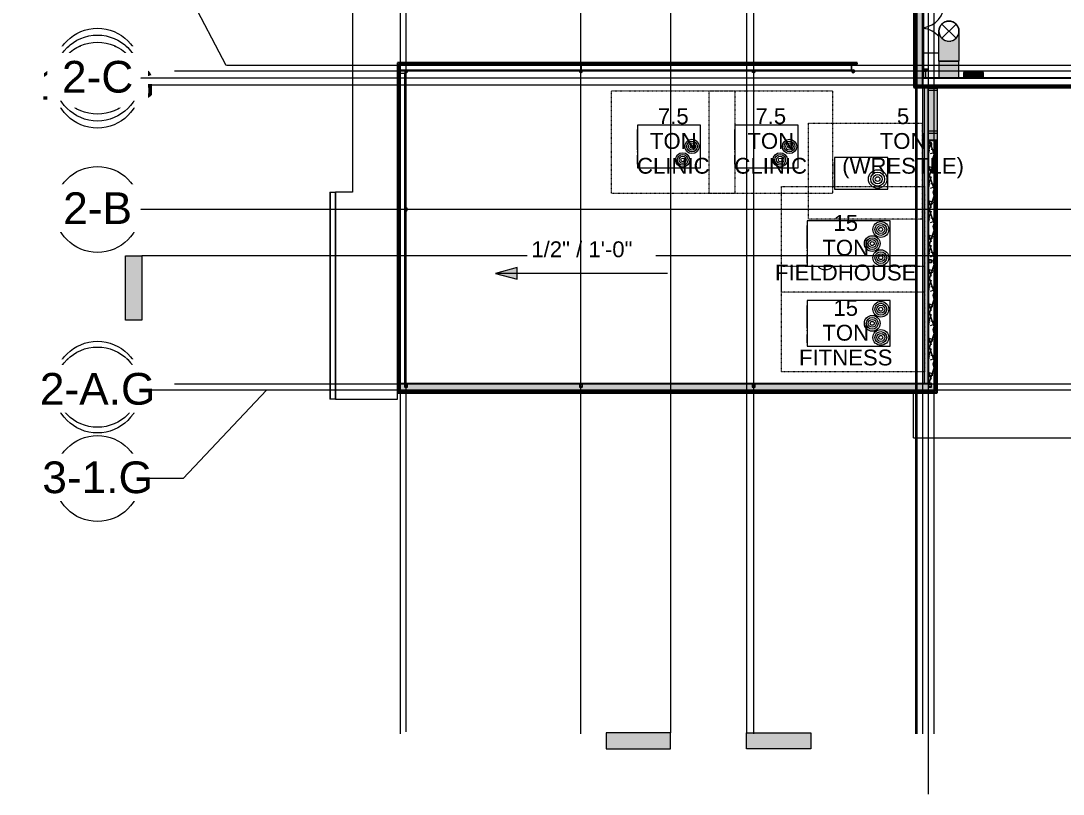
# Model space of a CAD drawing. Header units: inches. Extents: x 21400 to 32582, y -23426 to -19984.
# Drawn here: x 27365 to 28820, y -23360 to -22280 of the extents above; entities that cross this region are included whole.
import ezdxf

# ---------------------------------------------------------------- set-up
doc = ezdxf.new("R2010")
doc.units = ezdxf.units.IN
doc.header["$MEASUREMENT"] = 0
doc.linetypes.add('Dash dot', pattern=[0.625, 0.25, -0.1875, 0, -0.1875])
doc.linetypes.add('Grid Line 1_2_', pattern=[0.875, 0.5, -0.125, 0.125, -0.125])
for name, color, linetype, lineweight in [('A-CLNG', 13, 'Continuous', 9), ('A-CLNG-PATT', 13, 'Continuous', 9), ('A-DOOR', 31, 'Continuous', 9), ('A-ROOF', 132, 'Continuous', 9), ('A-ROOF-OTLN', 132, 'Continuous', 9), ('A-WALL', 113, 'Continuous', 9), ('A-WALL-PATT', 111, 'Continuous', 25), ('G-ANNO-DIMS', 111, 'Continuous', 9), ('G-ANNO-SYMB', 111, 'Continuous', 9), ('L-SITE-WALL', 31, 'Continuous', 9), ('M-EQPM', 50, 'Continuous', 9), ('M-EQPM-IDEN', 50, 'Continuous', 9), ('M-HVAC-DUCT', 70, 'Continuous', 9), ('M-HVAC-DUCT-ANNO', 70, 'Continuous', 9), ('S-BEAM', 12, 'Continuous', 9), ('S-COLS', 52, 'Continuous', 9), ('S-GRID', 1, 'Continuous', 9), ('S-GRID-IDEN', 1, 'Continuous', 9)]:
    doc.layers.add(name, color=color, linetype=linetype, lineweight=lineweight)
doc.styles.add('Arial', font='arial.ttf', dxfattribs={"height": 44.258982})
doc.styles.add('Arial_1', font='arial.ttf', dxfattribs={"height": 22.129491})
pattern_1 = [(161.57, (5834.139, 1.2), (-9.60067494, -0.00082924), [0, -68.304, 7.584, 0]), (18.43, (5831.739, 1.2), (-9.60067494, 0.00082924), [0, -68.304, 7.584, 0]), (108.43, (5834.139, 1.2), (4.79826437, -24.00210197), [22.764, -53.124]), (71.57, (5831.739, 1.2), (4.79826437, 24.00210197), [22.764, -53.124])]
pattern_2 = [(0, (5832.94, 0), (0, 30), []), (90, (5832.94, 0), (-30, 2e-15), [])]
pattern_3 = [(45, (5832.94, 0), (-23.758788, 23.758788), []), (45, (5832.94, 36), (-23.758788, 23.758788), [])]

# ---------------------------------------------------------------- blocks, each defined once
blk = doc.blocks.new('HSS-Round Hollow Structural Section-Column - HSS4X0_220-947151-Roof Low')
at = {"layer": 'S-COLS', "lineweight": 15}
for radius, start, end in [(2, 360, 180), (2, 180, 360), (1.8, 0, 180), (1.8, 180, 0)]:
    blk.add_arc((0, 0), radius, start, end, dxfattribs=at)
blk = doc.blocks.new('Girt_C - 8_D-1179789-Roof Low')
at = {"layer": 'S-BEAM'}
for p, q in [((22061.6, -22348.1), (22061.6, -22340.5)), ((22691.6, -22340.4), (22691.7, -22340.4)), ((22691.6, -22348.1), (22691.6, -22340.5)), ((22691.6, -22340.5), (22691.6, -22348.1)), ((22691.8, -22340.9), (22691.6, -22340.9)), ((22691.8, -22340.9), (22691.7, -22340.3)), ((22691.7, -22340.4), (22691.8, -22340.9)), ((22314.8, -22348.3), (22554.3, -22348.3)), ((22555, -22348.3), (22555.3, -22348.3)), ((22556, -22348.3), (22691.6, -22348.3)), ((22691.8, -22347.7), (22691.6, -22347.7)), ((22691.7, -22348.2), (22691.6, -22348.2)), ((22691.6, -22348.3), (22691.7, -22348.3)), ((22691.7, -22348.3), (22691.8, -22347.7)), ((22691.8, -22347.7), (22691.7, -22348.2))]:
    blk.add_line(p, q, dxfattribs=at)
for centre, major_axis, start_param, end_param in [((22691.6, -22340.5), (0, 0.188), 0, 1.570796), ((22691.6, -22340.5), (0, 0.0782), 0.053099, 1.570796), ((22691.6, -22348.1), (0, 0.0782), 1.570796, 3.104544), ((22691.6, -22348.1), (0, 0.188), 1.570796, 3.141593)]:
    blk.add_ellipse(centre, major_axis=major_axis, ratio=0.041631, start_param=start_param, end_param=end_param, dxfattribs=at)
blk = doc.blocks.new('Carrier_48TC_Standard_Efficiency_Gas_Heat_Electric_Cooling_Packaged_Rooftop_Unit_3_to_15_nominal_tons - 15 ton 48TC__16-873539-Roof Low')
at = {"layer": 'M-EQPM', "linetype": 'Dash dot'}
for p, q in [((-105.9, -79.7), (-105.9, 67.7)), ((-105.9, 67.7), (93.9, 67.7)), ((93.9, 67.7), (93.9, -79.7)), ((93.9, -79.7), (-105.9, -79.7))]:
    blk.add_line(p, q, dxfattribs=at)
at = {"layer": 'M-EQPM'}
for p, q in [((57.9, 31.7), (-57.9, 31.7)), ((-57.9, 31.7), (-57.9, -31.7)), ((57.9, -31.7), (57.9, 31.7)), ((58.1, 27.3), (57.9, 27.3)), ((57.9, 15.4), (58.1, 15.4)), ((58.1, 27.3), (58.1, 15.4)), ((58.1, 10.3), (57.9, 10.3)), ((57.9, 9.3), (58.1, 9.3)), ((58.1, 6.7), (57.9, 6.7)), ((58.1, 9.3), (58.1, 10.3)), ((58.1, 10.3), (58.1, 9.3)), ((58.1, 6.7), (58.1, -25.1)), ((57.9, -25.1), (58.1, -25.1)), ((-57.9, -31.7), (57.9, -31.7))]:
    blk.add_line(p, q, dxfattribs=at)
for centre, radius in [((-44.9, 19.7), 11), ((-44.9, 19.7), 8.25), ((-44.9, 19.7), 5.5), ((-44.9, 19.7), 2.75), ((-32.9, 0), 11), ((-32.9, 0), 8.25), ((-32.9, 0), 5.5), ((-32.9, 0), 2.75), ((-44.9, -19.7), 11), ((-44.9, -19.7), 8.25), ((-44.9, -19.7), 5.5), ((-44.9, -19.7), 2.75)]:
    blk.add_circle(centre, radius, dxfattribs=at)
blk = doc.blocks.new('Carrier_48TC_Standard_Efficiency_Gas_Heat_Electric_Cooling_Packaged_Rooftop_Unit_3_to_15_nominal_tons - 7_5 ton 48TC__08-873531-Roof Low')
at = {"layer": 'M-EQPM', "linetype": 'Dash dot'}
for p, q in [((-92.1, -77.8), (-92.1, 65.7)), ((-92.1, 65.7), (80.1, 65.7)), ((80.1, 65.7), (80.1, -77.8)), ((80.1, -77.8), (-92.1, -77.8))]:
    blk.add_line(p, q, dxfattribs=at)
at = {"layer": 'M-EQPM'}
for p, q in [((44.1, 29.7), (-44.1, 29.7)), ((-44.1, 29.7), (-44.1, -29.8)), ((44.1, -29.8), (44.1, 29.7)), ((44.2, 24.7), (44.1, 24.7)), ((44.2, 24.7), (44.2, 12.1)), ((44.1, 12.1), (44.2, 12.1)), ((44.2, 8.1), (44.1, 8.1)), ((44.1, 7.1), (44.2, 7.1)), ((44.2, 4.9), (44.1, 4.9)), ((44.2, 7.1), (44.2, 8.1)), ((44.2, 8.1), (44.2, 7.1)), ((44.2, 4.9), (44.2, -23.5)), ((44.1, -23.5), (44.2, -23.5)), ((-44.1, -29.8), (44.1, -29.8))]:
    blk.add_line(p, q, dxfattribs=at)
for centre, radius in [((-19.1, 18.7), 10), ((-19.1, 18.7), 7.5), ((-19.1, 18.7), 5), ((-19.1, 18.7), 2.5), ((-32.1, 0), 10), ((-32.1, 0), 7.5), ((-32.1, 0), 5), ((-32.1, 0), 2.5)]:
    blk.add_circle(centre, radius, dxfattribs=at)
blk = doc.blocks.new('Carrier_48TC_Standard_Efficiency_Gas_Heat_Electric_Cooling_Packaged_Rooftop_Unit_3_to_15_nominal_tons - 5 ton 48TC__06-873527-Roof Low')
at = {"layer": 'M-EQPM', "linetype": 'Dash dot'}
for p, q in [((-85.2, -70), (-85.2, 64)), ((-85.2, 64), (73.2, 64)), ((73.2, 64), (73.2, -70)), ((73.2, -70), (-85.2, -70))]:
    blk.add_line(p, q, dxfattribs=at)
at = {"layer": 'M-EQPM'}
for p, q in [((37.2, 22), (-37.2, 22)), ((-37.2, 22), (-37.2, -22)), ((37.2, -22), (37.2, 22)), ((37.3, 19.7), (37.2, 19.7)), ((37.3, 19.7), (37.3, 9.2)), ((37.2, 9.2), (37.3, 9.2)), ((37.3, 5.3), (37.2, 5.3)), ((37.2, 4.2), (37.3, 4.2)), ((37.3, 1.4), (37.2, 1.4)), ((37.3, 4.2), (37.3, 5.3)), ((37.3, 5.3), (37.3, 4.2)), ((37.3, 1.4), (37.3, -15.4)), ((-37.2, -22), (37.2, -22)), ((37.2, -15.4), (37.3, -15.4))]:
    blk.add_line(p, q, dxfattribs=at)
for radius in [13, 9.75, 6.5, 3.25]:
    blk.add_circle((-23.2, 8), radius, dxfattribs=at)
blk = doc.blocks.new('Round Elbow - 1_5 D-V4-Roof Low')
at = {"layer": 'M-HVAC-DUCT'}
for points in [[(22820.9, -22336.1), (22827.9, -22336.1), (22827.9, -22308.1), (22824.9, -22307.7), (22823.1, -22307.2), (22820.9, -22306.2), (22818.9, -22304.8), (22817.2, -22303.1), (22815.6, -22300.6), (22814.7, -22298.8), (22814.1, -22296.5), (22813.9, -22295), (22813.9, -22336.1), (22818.9, -22336.1)], [(22840, -22336.1), (22841.9, -22336.1), (22841.9, -22294.1), (22841.7, -22296.6), (22840.9, -22299.1), (22839.8, -22301.4), (22838.2, -22303.5), (22836.3, -22305.2), (22834.1, -22306.6), (22831.7, -22307.5), (22829.2, -22308), (22827.9, -22308.1), (22827.9, -22336.1), (22839, -22336.1)]]:
    blk.add_hatch(color=256, dxfattribs=at).paths.add_polyline_path(points, flags=0)
h = blk.add_hatch(color=256, dxfattribs=at)
h.paths.add_polyline_path([(22827.9, -22308.1), (22827.6, -22308), (22827.2, -22308)], flags=0)
h.paths.add_polyline_path([(22829.7, -22307.9), (22830.8, -22307.7), (22830.2, -22307.8)], flags=0)
h.paths.add_polyline_path([(22832.2, -22307.3), (22832.7, -22307.2), (22833.5, -22306.8)], flags=0)
h.paths.add_polyline_path([(22834.5, -22306.4), (22834.9, -22306.2), (22834.6, -22306.3)], flags=0)
h.paths.add_polyline_path([(22836.6, -22305), (22836.9, -22304.8), (22836.7, -22304.8)], flags=0)
h.paths.add_polyline_path([(22838.4, -22303.3), (22839, -22302.5), (22838.7, -22302.9)], flags=0)
h.paths.add_polyline_path([(22839.9, -22301.2), (22840, -22301.1), (22840.6, -22299.9)], flags=0)
h.paths.add_polyline_path([(22841, -22299), (22841, -22298.8), (22841, -22298.9)], flags=0)
h.paths.add_polyline_path([(22841.7, -22296.6), (22841.7, -22296.5), (22841.7, -22296.5)], flags=0)
for p, q in [((22827.9, -22336.1), (22813.9, -22336.1)), ((22841.9, -22336.1), (22827.9, -22336.1))]:
    blk.add_line(p, q, dxfattribs=at)
at = {"layer": 'M-HVAC-DUCT', "flags": 128}
for points in [[(22814.8, -22289), (22815, -22288.6), (22815.2, -22288.1), (22815.5, -22287.6), (22815.7, -22287.1), (22816, -22286.6), (22816.3, -22286.1), (22816.7, -22285.7), (22817, -22285.2), (22817.4, -22284.8), (22817.7, -22284.4), (22818.1, -22284), (22818.5, -22283.6), (22819, -22283.3), (22819.4, -22282.9), (22819.9, -22282.6), (22820.3, -22282.3), (22820.8, -22282), (22821.3, -22281.7), (22821.6, -22281.5)], [(22821.7, -22281.5), (22821.8, -22281.5), (22822.3, -22281.2), (22822.8, -22281), (22823.3, -22280.8), (22823.9, -22280.6), (22824.4, -22280.5), (22825, -22280.4), (22825.5, -22280.3), (22826.1, -22280.2), (22826.6, -22280.1), (22827.2, -22280.1), (22827.7, -22280.1), (22827.9, -22280.1)], [(22827.9, -22280.1), (22828.5, -22280.1), (22829, -22280.1), (22829.6, -22280.2), (22830.1, -22280.2), (22830.7, -22280.3), (22831.2, -22280.5), (22831.8, -22280.6), (22832.3, -22280.8), (22832.8, -22281), (22833.3, -22281.2), (22833.9, -22281.4), (22834.4, -22281.6), (22834.8, -22281.9), (22835.3, -22282.2), (22835.8, -22282.5), (22836.3, -22282.8), (22836.7, -22283.2), (22837.1, -22283.5), (22837.5, -22283.9), (22837.9, -22284.3), (22838.3, -22284.7), (22838.7, -22285.1), (22839, -22285.6), (22839.4, -22286), (22839.7, -22286.5), (22840, -22287), (22840.2, -22287.5), (22840.5, -22288), (22840.7, -22288.5), (22840.9, -22289), (22841.1, -22289.5), (22841.3, -22290), (22841.5, -22290.6), (22841.6, -22291.1), (22841.7, -22291.7), (22841.8, -22292.2), (22841.8, -22292.8), (22841.9, -22293.3), (22841.9, -22293.9), (22841.9, -22294.1)], [(22813.9, -22294.1), (22813.9, -22293.5), (22813.9, -22292.9), (22814, -22292.4), (22814.1, -22291.8), (22814.1, -22291.5)], [(22813.9, -22336.1), (22813.9, -22334.4), (22813.9, -22332.7), (22813.9, -22331), (22813.9, -22329.4), (22813.9, -22327.7), (22813.9, -22326.1), (22813.9, -22324.4), (22813.9, -22322.8), (22813.9, -22321.3), (22813.9, -22319.7), (22813.9, -22318.2), (22813.9, -22316.7), (22813.9, -22315.2), (22813.9, -22313.7), (22813.9, -22312.3), (22813.9, -22311), (22813.9, -22309.6), (22813.9, -22308.4), (22813.9, -22307.1), (22813.9, -22305.9), (22813.9, -22304.8), (22813.9, -22303.7), (22813.9, -22302.6), (22813.9, -22301.6), (22813.9, -22300.7), (22813.9, -22299.8), (22813.9, -22299), (22813.9, -22298.2), (22813.9, -22297.5), (22813.9, -22296.9), (22813.9, -22296.3), (22813.9, -22295.8), (22813.9, -22295.4), (22813.9, -22295), (22813.9, -22294.7), (22813.9, -22294.4), (22813.9, -22294.2), (22813.9, -22294.1), (22813.9, -22294.1)], [(22814.1, -22291.5), (22814.2, -22291.3), (22814.3, -22290.7), (22814.4, -22290.2), (22814.6, -22289.6), (22814.8, -22289.1)], [(22841.9, -22294.1), (22841.9, -22294.2), (22841.9, -22294.4), (22841.9, -22294.6), (22841.9, -22294.9), (22841.9, -22295.3), (22841.9, -22295.7), (22841.9, -22296.2), (22841.9, -22296.7), (22841.9, -22297.4), (22841.9, -22298.1), (22841.9, -22298.8), (22841.9, -22299.6), (22841.9, -22300.5), (22841.9, -22301.4), (22841.9, -22302.4), (22841.9, -22303.4), (22841.9, -22304.5), (22841.9, -22305.6), (22841.9, -22306.8), (22841.9, -22308), (22841.9, -22309.3), (22841.9, -22310.6), (22841.9, -22312), (22841.9, -22313.4), (22841.9, -22314.8), (22841.9, -22316.3), (22841.9, -22317.8), (22841.9, -22319.3), (22841.9, -22320.8), (22841.9, -22322.4), (22841.9, -22324), (22841.9, -22325.6), (22841.9, -22327.3), (22841.9, -22328.9), (22841.9, -22330.6), (22841.9, -22332.2), (22841.9, -22333.9), (22841.9, -22335.6), (22841.9, -22336.1)]]:
    blk.add_lwpolyline(points, dxfattribs=at)
at = {"layer": 'M-HVAC-DUCT'}
for start, end in [(138.7756, 144.7085), (128.4657, 134.2517), (118.1534, 123.8542), (107.8378, 113.4886), (97.5179, 103.1421), (90, 92.8079), (87.1921, 90), (76.8579, 82.4821), (66.5114, 72.1622), (56.1458, 61.8466), (45.7483, 51.5343), (35.2915, 41.2244), (170, 180), (180, 190), (159.3901, 166.2756), (193.7244, 200.6099), (149.0836, 155.296), (204.704, 210.9164), (24.704, 30.9164), (329.0836, 335.296), (13.7244, 20.6099), (339.3901, 346.2756), (0, 10), (350, 0), (215.2915, 221.2244), (225.7483, 231.5343), (236.1458, 241.8466), (246.5114, 252.1622), (256.8579, 262.4821), (267.1921, 270), (270, 272.8079), (277.5179, 283.1421), (287.8378, 293.4886), (298.1534, 303.8542), (308.4657, 314.2517), (318.7756, 324.7085)]:
    blk.add_arc((22827.9, -22294.1), 14, start, end, dxfattribs=at)
blk = doc.blocks.new('Girt_Z - 8_D-1038470-Roof Low')
at = {"layer": 'S-BEAM'}
blk.add_line((22798.9, -22436.4), (22811.1, -22436.4), dxfattribs=at)
blk = doc.blocks.new('Girt_C - 8_D-1129333-Roof Low')
at = {"layer": 'S-BEAM'}
for p, q in [((22059.9, -22352.6), (22060.1, -22352.6)), ((22060.1, -22352.6), (22067.7, -22352.6)), ((22067.7, -22352.6), (22067.9, -22352.6)), ((22067.9, -22542.1), (22067.9, -22352.6)), ((22067.9, -22543.2), (22067.9, -22542.9)), ((22067.9, -22786.1), (22067.9, -22544)), ((22060.1, -22786.1), (22059.9, -22786.1)), ((22067.7, -22786.1), (22060.1, -22786.1)), ((22067.9, -22786.1), (22067.7, -22786.1))]:
    blk.add_line(p, q, dxfattribs=at)
blk = doc.blocks.new('Girt_C - 8_D-1179787-Roof Low')
at = {"layer": 'S-BEAM'}
for p, q in [((22061.6, -22340.5), (22061.6, -22340.3)), ((22061.6, -22348.1), (22061.6, -22340.5)), ((22314, -22340.3), (22314, -22340.5)), ((22314, -22340.5), (22314, -22348.1)), ((22061.6, -22348.3), (22061.6, -22348.1)), ((22061.6, -22348.3), (22068.8, -22348.3)), ((22069.5, -22348.3), (22069.9, -22348.3)), ((22070.5, -22348.3), (22313, -22348.3)), ((22313.7, -22348.3), (22314, -22348.3))]:
    blk.add_line(p, q, dxfattribs=at)
blk = doc.blocks.new('Girt_Z - 10_D-1179800-Roof Low')
at = {"layer": 'S-BEAM'}
for p, q in [((26272.9, -22360.1), (22791.4, -22360.1)), ((26271.9, -22360.2), (22791.4, -22360.2)), ((26271.4, -22359.6), (22799.4, -22359.6))]:
    blk.add_line(p, q, dxfattribs=at)
blk = doc.blocks.new('Door_Single_Storefront - one-1179500-Roof Low')
at = {"layer": 'A-DOOR'}
blk.add_line((-17.21875, 34.4375), (-17.21875, 5), dxfattribs=at)
blk.add_arc((-17.21875, 0), 34.4375, 8.38903456, 90, dxfattribs=at)
blk = doc.blocks.new('Door_Single_Storefront - one-1179728-Roof Low')
at = {"layer": 'A-DOOR'}
blk.add_line((-17.7, -26.8), (-17.7, -5), dxfattribs=at)
blk.add_arc((-17.7, 0), 35.3, 310.3834, 351.835, dxfattribs=at)
blk = doc.blocks.new('Grid - Grid Head - Circle-14747-Roof Low')
at = {"layer": 'S-GRID-IDEN'}
blk.add_circle((0, 0), 0.25, dxfattribs=at)
blk = doc.blocks.new('Section - 3_32_ x 3_8_-18514-Roof Low')
at = {"layer": 'G-ANNO-SYMB'}
blk.add_hatch(color=256, dxfattribs=at).paths.add_polyline_path([(0, 0.375), (0, 0), (-0.09375, 0), (-0.09375, 0.375)], flags=0)
for p, q in [((0, 0.375), (-0.09375, 0.375)), ((-0.09375, 0.375), (-0.09375, 0)), ((0, 0), (0, 0.375)), ((-0.09375, 0), (0, 0))]:
    blk.add_line(p, q, dxfattribs=at)

msp = doc.modelspace()

# ---------------------------------------------------------------- hatches: boundary and pattern name
at = {"layer": 'A-CLNG-PATT'}
h = msp.add_hatch(color=256, dxfattribs=at)
h.paths.add_polyline_path([(28631.6, -22786.6), (28631.6, -22446.7), (28631.8, -22446.7), (28631.8, -22372.8), (28626.8, -22372.8), (28626.8, -22786.6)], flags=0)
h.paths.add_polyline_path([(28614.3, -22370.6), (28619.3, -22370.6), (28619.3, -22370.3), (28613.3, -22370.3), (28613.3, -22370.6), (28613.6, -22370.6)], flags=0)
msp.add_hatch(color=256, dxfattribs=at).paths.add_polyline_path([(28643.7, -22446.7), (28644.1, -22446.7), (28644.1, -22372.8), (28631.8, -22372.8), (28631.8, -22446.7), (28642.1, -22446.7)], flags=0)
at = {"layer": 'A-WALL-PATT', "lineweight": 9}
h = msp.add_hatch(dxfattribs=at)
h.set_pattern_fill('FP_3', color=256, style=0, pattern_type=2)
h.set_pattern_definition(pattern_2)
h.paths.add_polyline_path([(28613.3, -22370.3), (28614.3, -22370.3), (28614.3, -21121.8), (28613.3, -21121.8), (28613.3, -22356.1)], flags=0)
h = msp.add_hatch(dxfattribs=at)
h.set_pattern_fill('FP_2', color=256, style=0, pattern_type=2)
h.set_pattern_definition(pattern_1)
h.paths.add_polyline_path([(28614.3, -22370.3), (28624.3, -22370.3), (28624.3, -21121.8), (28614.3, -21121.8), (28614.3, -22356.1)], flags=0)
at = {"layer": 'A-WALL-PATT', "lineweight": 9, "transparency": 33554649}
msp.add_hatch(color=256, dxfattribs=at).paths.add_polyline_path([(30538.1, -22372.6), (32105.5, -22372.6), (32105.5, -22371), (28611.9, -22371), (28611.9, -22372.6), (30399.9, -22372.6)], flags=0)
at = {"layer": 'A-WALL-PATT', "lineweight": 9}
h = msp.add_hatch(dxfattribs=at)
h.set_pattern_fill('FP_2', color=256, style=0, pattern_type=2)
h.set_pattern_definition(pattern_1)
h.paths.add_polyline_path([(28632.3, -22787.3), (28640.3, -22787.3), (28640.3, -22447.4), (28632.3, -22447.4), (28632.3, -22786.6)], flags=0)
h = msp.add_hatch(dxfattribs=at)
h.set_pattern_fill('FP_3', color=256, style=0, pattern_type=2)
h.set_pattern_definition(pattern_2)
h.paths.add_polyline_path([(28642.1, -22796.1), (28642.1, -22447.4), (28641.1, -22447.4), (28641.1, -22796.1)], flags=0)
h = msp.add_hatch(dxfattribs=at)
h.set_pattern_fill('FP_2', color=256, style=0, pattern_type=2)
h.set_pattern_definition(pattern_1)
h.paths.add_polyline_path([(27911.6, -22795.3), (28640.3, -22795.3), (28640.3, -22787.3), (27892.2, -22787.3), (27892.2, -22795.3), (27894.3, -22795.3)], flags=0)
h = msp.add_hatch(dxfattribs=at)
h.set_pattern_fill('FP_3', color=256, style=0, pattern_type=2)
h.set_pattern_definition(pattern_2)
h.paths.add_polyline_path([(27892.2, -22797.1), (28642.1, -22797.1), (28642.1, -22796.1), (27892.2, -22796.1)], flags=0)
at = {"layer": 'G-ANNO-DIMS'}
msp.add_hatch(color=256, dxfattribs=at).paths.add_polyline_path([(28027.6, -22632.5), (28057.6, -22640.5), (28057.6, -22624.4)], flags=0)
at = {"layer": 'M-HVAC-DUCT', "lineweight": 5}
for points in [[(28654.1, -22358.8), (28660.8, -22358.8), (28660.8, -22336.1), (28646.8, -22336.1), (28646.8, -22358.8), (28653.8, -22358.8)], [(28674.6, -22358.8), (28674.8, -22358.8), (28674.8, -22336.1), (28660.8, -22336.1), (28660.8, -22358.8), (28674.6, -22358.8)], [(28692.8, -22358.8), (28695.2, -22358.8), (28695.2, -22352.5), (28686.3, -22352.3), (28682.1, -22352.1), (28681.2, -22351.9), (28681.3, -22358.8), (28691, -22358.8)], [(28709.1, -22358.8), (28709.2, -22358.8), (28709.2, -22351.9), (28709, -22352), (28707.4, -22352.2), (28702.2, -22352.4), (28695.2, -22352.5), (28695.2, -22358.8), (28709, -22358.8)]]:
    msp.add_hatch(color=256, dxfattribs=at).paths.add_polyline_path(points, flags=0)
at = {"layer": 'M-HVAC-DUCT'}
msp.add_hatch(color=256, dxfattribs=at).paths.add_polyline_path([(28692.8, -22352.5), (28702.2, -22352.4), (28707.4, -22352.2), (28709, -22352), (28709, -22351.8), (28706, -22351.5), (28697.7, -22351.3), (28688.2, -22351.4), (28683.1, -22351.6), (28681.5, -22351.8), (28681.5, -22352), (28684.5, -22352.3), (28689.2, -22352.4)], flags=0)
at = {"layer": 'S-COLS'}
h = msp.add_hatch(dxfattribs=at)
h.set_pattern_fill('FP_1', color=256, style=0, pattern_type=2)
h.set_pattern_definition(pattern_3)
h.paths.add_polyline_path([(28146.4, -22352), (28147.3, -22352), (28148.1, -22351.6), (28148.6, -22350.9), (28148.8, -22350.1), (28148.6, -22349.2), (28148.1, -22348.5), (28147.3, -22348.1), (28146.4, -22348.1), (28145.6, -22348.5), (28145, -22349.2), (28144.8, -22350.1), (28145, -22350.9), (28145.6, -22351.6)], flags=0)
h.paths.add_polyline_path([(28146.8, -22351.8), (28145.9, -22351.6), (28145.3, -22351), (28145, -22350.1), (28145.3, -22349.2), (28145.9, -22348.5), (28146.8, -22348.3), (28147.7, -22348.5), (28148.4, -22349.2), (28148.6, -22350.1), (28148.4, -22351), (28147.7, -22351.6)], flags=0)
h = msp.add_hatch(dxfattribs=at)
h.set_pattern_fill('FP_1', color=256, style=0, pattern_type=2)
h.set_pattern_definition(pattern_3)
h.paths.add_polyline_path([(28388.5, -22352), (28389.3, -22351.6), (28389.9, -22350.9), (28390.1, -22350.1), (28389.9, -22349.2), (28389.3, -22348.5), (28388.5, -22348.1), (28387.6, -22348.1), (28386.8, -22348.5), (28386.3, -22349.2), (28386.1, -22350.1), (28386.3, -22350.9), (28386.8, -22351.6), (28387.6, -22352)], flags=0)
h.paths.add_polyline_path([(28388.1, -22351.8), (28387.2, -22351.6), (28386.5, -22351), (28386.3, -22350.1), (28386.5, -22349.2), (28387.2, -22348.5), (28388.1, -22348.3), (28389, -22348.5), (28389.6, -22349.2), (28389.9, -22350.1), (28389.6, -22351), (28389, -22351.6)], flags=0)
h = msp.add_hatch(dxfattribs=at)
h.set_pattern_fill('FP_1', color=256, style=0, pattern_type=2)
h.set_pattern_definition(pattern_3)
h.paths.add_polyline_path([(28527.6, -22352), (28528.5, -22351.6), (28529, -22350.9), (28529.2, -22350.1), (28529, -22349.2), (28528.5, -22348.5), (28527.6, -22348.1), (28526.8, -22348.1), (28526, -22348.5), (28525.4, -22349.2), (28525.2, -22350.1), (28525.4, -22350.9), (28526, -22351.6), (28526.8, -22352)], flags=0)
h.paths.add_polyline_path([(28527.2, -22351.8), (28526.3, -22351.6), (28525.6, -22351), (28525.4, -22350.1), (28525.6, -22349.2), (28526.3, -22348.5), (28527.2, -22348.3), (28528.1, -22348.5), (28528.8, -22349.2), (28529, -22350.1), (28528.8, -22351), (28528.1, -22351.6)], flags=0)
h = msp.add_hatch(dxfattribs=at)
h.set_pattern_fill('FP_1', color=256, style=0, pattern_type=2)
h.set_pattern_definition(pattern_3)
h.paths.add_polyline_path([(28624.3, -22359.6), (28632.3, -22359.6), (28632.3, -22359.1), (28629.2, -22359.1), (28628.7, -22358.9), (28628.5, -22358.4), (28628.5, -22348.2), (28628.7, -22347.7), (28629.2, -22347.5), (28632.3, -22347.5), (28632.3, -22347.1), (28624.3, -22347.1), (28624.3, -22347.5), (28627.5, -22347.5), (28628, -22347.7), (28628.2, -22348.2), (28628.2, -22358.4), (28628, -22358.9), (28627.5, -22359.1), (28624.3, -22359.1)], flags=0)
h = msp.add_hatch(dxfattribs=at)
h.set_pattern_fill('FP_1', color=256, style=0, pattern_type=2)
h.set_pattern_definition(pattern_3)
h.paths.add_polyline_path([(27904.1, -22791.3), (27904.4, -22791.2), (27904.6, -22790.8), (27904.3, -22791)], flags=0)
h.paths.add_polyline_path([(27901, -22791.3), (27904.1, -22791.3), (27904.1, -22791.1), (27901, -22791.1)], flags=0)
h.paths.add_polyline_path([(27901, -22791.3), (27900.9, -22791), (27900.6, -22790.8), (27900.7, -22791.2)], flags=0)
h.paths.add_polyline_path([(27900.6, -22787.8), (27900.9, -22787.6), (27901, -22787.3), (27900.7, -22787.4)], flags=0)
h.paths.add_polyline_path([(27900.6, -22790.8), (27900.8, -22790.8), (27900.8, -22787.8), (27900.6, -22787.8)], flags=0)
h.paths.add_polyline_path([(27904.6, -22787.8), (27904.4, -22787.4), (27904.1, -22787.3), (27904.3, -22787.6)], flags=0)
h.paths.add_polyline_path([(27904.3, -22790.8), (27904.6, -22790.8), (27904.6, -22787.8), (27904.3, -22787.8)], flags=0)
h.paths.add_polyline_path([(27901, -22787.5), (27904.1, -22787.5), (27904.1, -22787.3), (27901, -22787.3)], flags=0)
h = msp.add_hatch(dxfattribs=at)
h.set_pattern_fill('FP_1', color=256, style=0, pattern_type=2)
h.set_pattern_definition(pattern_3)
h.paths.add_polyline_path([(28148.4, -22791.3), (28148.7, -22791.2), (28148.8, -22790.8), (28148.5, -22791)], flags=0)
h.paths.add_polyline_path([(28145.3, -22791.3), (28148.4, -22791.3), (28148.4, -22791.1), (28145.3, -22791.1)], flags=0)
h.paths.add_polyline_path([(28145.3, -22791.3), (28145.1, -22791), (28144.8, -22790.8), (28145, -22791.2)], flags=0)
h.paths.add_polyline_path([(28144.8, -22787.8), (28145.1, -22787.6), (28145.3, -22787.3), (28145, -22787.4)], flags=0)
h.paths.add_polyline_path([(28145.1, -22790.8), (28145.1, -22787.8), (28144.8, -22787.8), (28144.8, -22790.8)], flags=0)
h.paths.add_polyline_path([(28148.8, -22787.8), (28148.7, -22787.4), (28148.4, -22787.3), (28148.5, -22787.6)], flags=0)
h.paths.add_polyline_path([(28148.6, -22790.8), (28148.8, -22790.8), (28148.8, -22787.8), (28148.6, -22787.8)], flags=0)
h.paths.add_polyline_path([(28148.4, -22787.5), (28148.4, -22787.3), (28145.3, -22787.3), (28145.3, -22787.5)], flags=0)
h = msp.add_hatch(dxfattribs=at)
h.set_pattern_fill('FP_1', color=256, style=0, pattern_type=2)
h.set_pattern_definition(pattern_3)
h.paths.add_polyline_path([(28389.6, -22791.3), (28389.9, -22791.2), (28390.1, -22790.8), (28389.8, -22791)], flags=0)
h.paths.add_polyline_path([(28386.5, -22791.3), (28389.6, -22791.3), (28389.6, -22791.1), (28386.5, -22791.1)], flags=0)
h.paths.add_polyline_path([(28386.5, -22791.3), (28386.4, -22791), (28386.1, -22790.8), (28386.2, -22791.2)], flags=0)
h.paths.add_polyline_path([(28386.1, -22787.8), (28386.4, -22787.6), (28386.5, -22787.3), (28386.2, -22787.4)], flags=0)
h.paths.add_polyline_path([(28386.3, -22790.8), (28386.3, -22787.8), (28386.1, -22787.8), (28386.1, -22790.8)], flags=0)
h.paths.add_polyline_path([(28390.1, -22787.8), (28389.9, -22787.4), (28389.6, -22787.3), (28389.8, -22787.6)], flags=0)
h.paths.add_polyline_path([(28389.8, -22790.8), (28390.1, -22790.8), (28390.1, -22787.8), (28389.8, -22787.8)], flags=0)
h.paths.add_polyline_path([(28389.6, -22787.5), (28389.6, -22787.3), (28386.5, -22787.3), (28386.5, -22787.5)], flags=0)

# ---------------------------------------------------------------- linework, layer by layer
at = {"layer": 'A-CLNG'}
msp.add_line((28631.8, -22446.7), (28631.8, -22372.8), dxfattribs=at)
at = {"layer": 'A-ROOF'}
for p, q in [((27827.8, -20889.1), (27827.8, -22519.1)), ((28613.3, -22370.3), (28613.3, -22370.6)), ((28619.3, -22370.6), (28613.3, -22370.6)), ((28626.8, -22786.6), (28626.8, -22372.8)), ((28644.1, -22372.8), (28644.1, -22446.7)), ((27827.8, -22519.1), (27803.8, -22519.1)), ((27803.8, -22519.1), (27803.8, -22808.3)), ((27803.8, -22808.3), (27890.8, -22808.3)), ((27890.8, -22808.3), (27890.8, -22799.1)), ((28611.1, -22862.1), (28611.1, -22799.1)), ((28611.1, -22862.1), (29763.3, -22862.1))]:
    msp.add_line(p, q, dxfattribs=at)
at = {"layer": 'A-ROOF-OTLN'}
for p, q in [((27796.3, -22519.1), (27796.3, -22808.3)), ((27796.3, -22519.1), (27803.8, -22519.1)), ((27796.9, -22808.3), (27796.9, -22519.1)), ((27803.8, -22808.3), (27803.8, -22519.1)), ((27803.8, -22808.3), (27796.3, -22808.3))]:
    msp.add_line(p, q, dxfattribs=at)
at = {"layer": 'A-WALL'}
for p, q in [((28613.3, -21121.8), (28613.3, -22370.3)), ((28614.3, -21121.8), (28614.3, -22370.3)), ((27891.2, -22799.1), (27891.2, -22338.7)), ((28532.7, -22338.7), (27891.2, -22338.7)), ((28632.3, -22787.3), (28632.3, -22447.4)), ((28642.1, -22447.4), (28632.3, -22447.4)), ((28640.3, -22795.3), (28640.3, -22447.4)), ((28641.1, -22796.1), (28641.1, -22447.4)), ((28642.1, -22797.1), (28642.1, -22446.7)), ((28643.7, -22798.7), (28643.7, -22446.7)), ((27892.2, -22797.1), (27892.2, -22787.3)), ((28632.3, -22787.3), (27892.2, -22787.3)), ((28640.3, -22795.3), (27892.2, -22795.3)), ((28642.1, -22797.1), (27891.5, -22797.1)), ((28643.7, -22798.7), (27891.5, -22798.7)), ((28641.1, -22796.1), (27892.2, -22796.1))]:
    msp.add_line(p, q, dxfattribs=at)
at = {"layer": 'A-WALL', "lineweight": 25}
for p, q in [((32105.5, -22371), (28611.9, -22371)), ((28611.9, -22371), (28611.9, -22372.6)), ((28611.9, -22372.6), (32105.5, -22372.6))]:
    msp.add_line(p, q, dxfattribs=at)
at = {"layer": 'G-ANNO-DIMS'}
for p, q in [((28057.6, -22624.4), (28027.6, -22632.5)), ((28027.6, -22632.5), (28057.6, -22640.5)), ((28267.6, -22632.5), (28027.6, -22632.5)), ((28057.6, -22640.5), (28057.6, -22624.4))]:
    msp.add_line(p, q, dxfattribs=at)
at = {"layer": 'G-ANNO-SYMB'}
for p, q in [((28272.1, -20315.1), (28272.1, -23273.9)), ((28377.9, -20315.1), (28377.9, -23273.9)), ((32436.8, -22607.8), (27533.4, -22607.8))]:
    msp.add_line(p, q, dxfattribs=at)
at = {"layer": 'L-SITE-WALL', "lineweight": 25}
for p, q in [((28611.8, -21121.8), (28611.8, -22370.3)), ((28624.3, -22370.3), (28624.3, -21121.8)), ((27890.8, -22338.3), (27890.8, -22799.1)), ((28532.7, -22338.3), (27890.8, -22338.3)), ((27892.8, -22799.1), (27892.8, -22340.3)), ((27892.8, -22340.3), (28532.7, -22340.3)), ((28532.7, -22340.3), (28532.7, -22338.3)), ((28611.8, -22370.3), (28624.3, -22370.3)), ((28631.6, -22446.7), (28631.6, -22786.6)), ((28644.1, -22446.7), (28631.6, -22446.7)), ((28644.1, -22799.1), (28644.1, -22446.7)), ((28631.6, -22786.6), (27891.5, -22786.6)), ((27891.5, -22786.6), (27891.5, -22799.1)), ((27890.8, -22799.1), (28644.1, -22799.1))]:
    msp.add_line(p, q, dxfattribs=at)
at = {"layer": 'L-SITE-WALL'}
for p, q in [((28625.1, -22109.1), (28625.1, -22347.1)), ((28624.3, -22358.8), (28628, -22358.8)), ((28625.1, -22347.5), (28625.1, -22358.8)), ((28628.6, -22358.8), (32104.3, -22358.8)), ((28619.3, -22372.8), (28619.3, -22370.3)), ((32106.3, -22372.8), (28619.3, -22372.8))]:
    msp.add_line(p, q, dxfattribs=at)
at = {"layer": 'M-HVAC-DUCT'}
for p, q in [((28646.8, -22336.1), (28646.8, -22358.8)), ((28646.8, -22336.1), (28674.8, -22336.1)), ((28674.8, -22358.8), (28674.8, -22336.1)), ((28681.2, -22351.9), (28681.2, -22358.8)), ((28709.2, -22358.8), (28709.2, -22351.9))]:
    msp.add_line(p, q, dxfattribs=at)
for start_param, end_param in [(1.570796, 3.141593), (3.141593, 4.712389), (0, 1.570796), (4.712389, 6.283185)]:
    msp.add_ellipse((28695.2, -22351.9), major_axis=(14, 0), ratio=0.041631, start_param=start_param, end_param=end_param, dxfattribs=at)
at = {"layer": 'M-HVAC-DUCT-ANNO'}
for p, q in [((28650.9, -22284.2), (28670.7, -22304)), ((28670.7, -22284.2), (28650.9, -22304)), ((28478.8, -22622.5), (28478.1, -22623.1)), ((28497.3, -22622.5), (28497.9, -22623.1))]:
    msp.add_line(p, q, dxfattribs=at)
for centre, start, end in [((28660.8, -22294.1), 0, 180), ((28660.8, -22294.1), 180, 0), ((28488, -22613.2), 221.5492, 318.4508)]:
    msp.add_arc(centre, 14, start, end, dxfattribs=at)
at = {"layer": 'S-BEAM'}
for p, q in [((27900.8, -22350.9), (27900.8, -22352.6)), ((28147.7, -22348.3), (28387.2, -22348.3)), ((28387.9, -22348.3), (28388.2, -22348.3)), ((28388.9, -22348.3), (28526.3, -22348.3)), ((28527, -22348.3), (28527.2, -22348.3)), ((28624.3, -22350.1), (28628.2, -22350.1)), ((28628.5, -22350.1), (28629.3, -22350.1)), ((28644.1, -22374), (28631.8, -22374)), ((28644.1, -22433.9), (28631.8, -22433.9)), ((27900.8, -22786.1), (27900.8, -22786.6))]:
    msp.add_line(p, q, dxfattribs=at)
at = {"layer": 'S-COLS', "lineweight": 15}
for p, q in [((28632.3, -22347.1), (28624.3, -22347.1)), ((28624.3, -22347.1), (28624.3, -22347.5)), ((28624.3, -22347.5), (28627.5, -22347.5)), ((28627.5, -22359.1), (28624.3, -22359.1)), ((28624.3, -22359.1), (28624.3, -22359.6)), ((28628.2, -22348.2), (28628.2, -22358.4)), ((28628.5, -22358.4), (28628.5, -22348.2)), ((28629.2, -22347.5), (28632.3, -22347.5)), ((28632.3, -22359.1), (28629.2, -22359.1)), ((28632.3, -22347.5), (28632.3, -22347.1)), ((28632.3, -22359.6), (28632.3, -22359.1)), ((28624.3, -22359.6), (28632.3, -22359.6)), ((28632.5, -22450.6), (28632.5, -22453.7)), ((28632.7, -22453.7), (28632.7, -22450.6)), ((28636, -22450.2), (28632.9, -22450.2)), ((28632.9, -22450.4), (28636, -22450.4)), ((28636, -22453.9), (28632.9, -22453.9)), ((28632.9, -22454.2), (28636, -22454.2)), ((28636.2, -22450.6), (28636.2, -22453.7)), ((28636.5, -22453.7), (28636.5, -22450.6)), ((28632.5, -22613.9), (28632.5, -22617)), ((28632.7, -22617), (28632.7, -22613.9)), ((28636, -22613.4), (28632.9, -22613.4)), ((28632.9, -22613.7), (28636, -22613.7)), ((28636, -22617.2), (28632.9, -22617.2)), ((28632.9, -22617.4), (28636, -22617.4)), ((28636.2, -22613.9), (28636.2, -22617)), ((28636.5, -22617), (28636.5, -22613.9)), ((27900.6, -22787.8), (27900.6, -22790.8)), ((27900.8, -22790.8), (27900.8, -22787.8)), ((27904.1, -22787.3), (27901, -22787.3)), ((27901, -22787.5), (27904.1, -22787.5)), ((27904.1, -22791.1), (27901, -22791.1)), ((27901, -22791.3), (27904.1, -22791.3)), ((27904.3, -22787.8), (27904.3, -22790.8)), ((27904.6, -22790.8), (27904.6, -22787.8)), ((28144.8, -22787.8), (28144.8, -22790.8)), ((28145.1, -22790.8), (28145.1, -22787.8)), ((28148.4, -22787.3), (28145.3, -22787.3)), ((28145.3, -22787.5), (28148.4, -22787.5)), ((28148.4, -22791.1), (28145.3, -22791.1)), ((28145.3, -22791.3), (28148.4, -22791.3)), ((28148.6, -22787.8), (28148.6, -22790.8)), ((28148.8, -22790.8), (28148.8, -22787.8)), ((28386.1, -22787.8), (28386.1, -22790.8)), ((28386.3, -22790.8), (28386.3, -22787.8)), ((28389.6, -22787.3), (28386.5, -22787.3)), ((28386.5, -22787.5), (28389.6, -22787.5)), ((28389.6, -22791.1), (28386.5, -22791.1)), ((28386.5, -22791.3), (28389.6, -22791.3)), ((28389.8, -22787.8), (28389.8, -22790.8)), ((28390.1, -22790.8), (28390.1, -22787.8)), ((28632.3, -22787.8), (28632.3, -22790.8)), ((28632.6, -22790.8), (28632.6, -22787.8)), ((28635.9, -22787.3), (28632.8, -22787.3)), ((28632.8, -22787.5), (28635.9, -22787.5)), ((28635.9, -22791.1), (28632.8, -22791.1)), ((28632.8, -22791.3), (28635.9, -22791.3)), ((28636.1, -22787.8), (28636.1, -22790.8)), ((28636.3, -22790.8), (28636.3, -22787.8))]:
    msp.add_line(p, q, dxfattribs=at)
for centre, radius, start, end in [((27902.6, -22350.1), 2, 0, 180), ((27902.6, -22350.1), 2, 180, 0), ((27902.6, -22350.1), 1.79, 0, 180), ((27902.6, -22350.1), 1.8, 180, 0), ((28146.8, -22350.1), 2, 0, 180), ((28146.8, -22350.1), 2, 180, 0), ((28146.8, -22350.1), 1.8, 0, 180), ((28146.8, -22350.1), 1.79, 180, 0), ((28388.1, -22350.1), 2, 0, 180), ((28388.1, -22350.1), 2, 180, 0), ((28388.1, -22350.1), 1.79, 0, 180), ((28388.1, -22350.1), 1.8, 180, 0), ((28527.2, -22350.1), 2, 0, 180), ((28527.2, -22350.1), 2, 180, 0), ((28527.2, -22350.1), 1.79, 0, 180), ((28527.2, -22350.1), 1.8, 180, 0), ((28627.5, -22348.2), 0.691, 0, 90), ((28627.5, -22358.4), 0.691, 270, 0), ((28629.2, -22348.2), 0.691, 90, 180), ((28629.2, -22358.4), 0.691, 180, 270), ((28632.9, -22450.6), 0.466, 90, 180), ((28632.9, -22453.7), 0.466, 180, 270), ((28632.9, -22450.6), 0.233, 90, 180), ((28632.9, -22453.7), 0.233, 180, 270), ((28636, -22450.6), 0.466, 0, 90), ((28636, -22450.6), 0.233, 0, 90), ((28636, -22453.7), 0.466, 270, 0), ((28636, -22453.7), 0.233, 270, 0), ((28632.9, -22613.9), 0.466, 90, 180), ((28632.9, -22617), 0.466, 180, 270), ((28632.9, -22613.9), 0.233, 90, 180), ((28632.9, -22617), 0.233, 180, 270), ((28636, -22613.9), 0.466, 0, 90), ((28636, -22613.9), 0.233, 0, 90), ((28636, -22617), 0.466, 270, 0), ((28636, -22617), 0.233, 270, 0), ((27901, -22787.8), 0.466, 90, 180), ((27901, -22790.8), 0.466, 180, 270), ((27901, -22787.8), 0.233, 90, 180), ((27901, -22790.8), 0.233, 180, 270), ((27904.1, -22787.8), 0.466, 0, 90), ((27904.1, -22787.8), 0.233, 0, 90), ((27904.1, -22790.8), 0.466, 270, 0), ((27904.1, -22790.8), 0.233, 270, 0), ((28145.3, -22787.8), 0.466, 90, 180), ((28145.3, -22790.8), 0.466, 180, 270), ((28145.3, -22787.8), 0.233, 90, 180), ((28145.3, -22790.8), 0.233, 180, 270), ((28148.4, -22787.8), 0.466, 0, 90), ((28148.4, -22787.8), 0.233, 0, 90), ((28148.4, -22790.8), 0.466, 270, 0), ((28148.4, -22790.8), 0.233, 270, 0), ((28386.5, -22787.8), 0.466, 90, 180), ((28386.5, -22790.8), 0.466, 180, 270), ((28386.5, -22787.8), 0.233, 90, 180), ((28386.5, -22790.8), 0.233, 180, 270), ((28389.6, -22787.8), 0.466, 0, 90), ((28389.6, -22787.8), 0.233, 0, 90), ((28389.6, -22790.8), 0.466, 270, 0), ((28389.6, -22790.8), 0.233, 270, 0), ((28632.8, -22787.8), 0.466, 90, 180), ((28632.8, -22790.8), 0.466, 180, 270), ((28632.8, -22787.8), 0.233, 90, 180), ((28632.8, -22790.8), 0.233, 180, 270), ((28635.9, -22787.8), 0.466, 0, 90), ((28635.9, -22787.8), 0.233, 0, 90), ((28635.9, -22790.8), 0.466, 270, 0), ((28635.9, -22790.8), 0.233, 270, 0)]:
    msp.add_arc(centre, radius, start, end, dxfattribs=at)
at = {"layer": 'S-GRID', "linetype": 'Grid Line 1_2_'}
for p, q in [((27902.6, -23272.9), (27902.6, -20179)), ((28388.1, -23275.7), (28388.1, -20181.9)), ((28614.3, -23275.7), (28614.3, -20181.9)), ((28616.3, -23275.7), (28616.3, -20181.9)), ((28624.3, -23275.7), (28624.3, -20181.9)), ((28624.3, -23275.7), (28624.3, -20181.9)), ((28632.3, -23275.7), (28632.3, -20181.9)), ((28640.3, -23275.7), (28640.3, -20181.9)), ((28632.3, -23359.7), (28632.3, -20265.9)), ((27894.6, -23275.7), (27894.6, -20301.9)), ((32438.6, -22342.1), (27651.5, -22342.1)), ((32438.6, -22795.3), (27707.8, -22795.3))]:
    msp.add_line(p, q, dxfattribs=at)
at = {"layer": 'S-GRID'}
for p, q in [((27651.5, -22342.1), (27587.3, -22219.4)), ((27707.8, -22795.3), (27591.5, -22919))]:
    msp.add_line(p, q, dxfattribs=at)

# ---------------------------------------------------------------- block references
at = {"layer": 'A-DOOR'}
for name, p, rotation in [('Door_Single_Storefront - one-1179500-Roof Low', (28620.1, -22272.4), 270), ('Door_Single_Storefront - one-1179728-Roof Low', (28620.1, -22307.3), 90)]:
    msp.add_blockref(name, p, dxfattribs=dict(at, rotation=rotation))
at = {"layer": 'G-ANNO-SYMB', "extrusion": (0, 0, -1), "xscale": 239.9999999999998, "yscale": 239.9999999999998, "zscale": 239.9999999999998}
for p, rotation in [((-27533.4, -22607.8), 180), ((-28377.9, -23273.9), 90.00000000000053)]:
    msp.add_blockref('Section - 3_32_ x 3_8_-18514-Roof Low', p, dxfattribs=dict(at, rotation=rotation))
at = {"layer": 'G-ANNO-SYMB', "xscale": 239.9999999999998, "yscale": 239.9999999999998, "zscale": 239.9999999999998, "rotation": 89.99999999999947}
msp.add_blockref('Section - 3_32_ x 3_8_-18514-Roof Low', (28272.1, -23273.9), dxfattribs=at)
at = {"layer": 'M-EQPM', "rotation": 180}
for name, p in [('Carrier_48TC_Standard_Efficiency_Gas_Heat_Electric_Cooling_Packaged_Rooftop_Unit_3_to_15_nominal_tons - 7_5 ton 48TC__08-873531-Roof Low', (28269.8, -22455.2)), ('Carrier_48TC_Standard_Efficiency_Gas_Heat_Electric_Cooling_Packaged_Rooftop_Unit_3_to_15_nominal_tons - 7_5 ton 48TC__08-873531-Roof Low', (28406, -22455.2)), ('Carrier_48TC_Standard_Efficiency_Gas_Heat_Electric_Cooling_Packaged_Rooftop_Unit_3_to_15_nominal_tons - 5 ton 48TC__06-873527-Roof Low', (28538, -22492.7)), ('Carrier_48TC_Standard_Efficiency_Gas_Heat_Electric_Cooling_Packaged_Rooftop_Unit_3_to_15_nominal_tons - 15 ton 48TC__16-873539-Roof Low', (28520.7, -22590.8)), ('Carrier_48TC_Standard_Efficiency_Gas_Heat_Electric_Cooling_Packaged_Rooftop_Unit_3_to_15_nominal_tons - 15 ton 48TC__16-873539-Roof Low', (28520.7, -22702.2))]:
    msp.add_blockref(name, p, dxfattribs=at)
at = {"layer": 'M-HVAC-DUCT'}
msp.add_blockref('Round Elbow - 1_5 D-V4-Roof Low', (5832.9, 0), dxfattribs=at)
at = {"layer": 'S-BEAM'}
for name, p in [('Girt_C - 8_D-1179789-Roof Low', (5832.9, 0)), ('Girt_C - 8_D-1179787-Roof Low', (5832.9, 0)), ('Girt_C - 8_D-1129333-Roof Low', (5832.9, 0)), ('Girt_Z - 10_D-1179800-Roof Low', (5832.9, 0)), ('Girt_Z - 8_D-1038470-Roof Low', (5832.9, 59.9)), ('Girt_Z - 8_D-1038470-Roof Low', (5832.9, 0))]:
    msp.add_blockref(name, p, dxfattribs=at)
at = {"layer": 'S-COLS', "rotation": 180}
msp.add_blockref('HSS-Round Hollow Structural Section-Column - HSS4X0_220-947151-Roof Low', (27902.6, -22543.1), dxfattribs=at)
at = {"layer": 'S-GRID-IDEN', "xscale": 239.9999999999998, "yscale": 239.9999999999998, "zscale": 239.9999999999998, "rotation": 89.9999999999998}
for p in [(27471.5, -22350.1), (27471.5, -22543.1), (27471.5, -22787.3), (27471.5, -22919)]:
    msp.add_blockref('Grid - Grid Head - Circle-14747-Roof Low', p, dxfattribs=at)

# ---------------------------------------------------------------- texts
at = {"layer": 'M-EQPM-IDEN', "char_height": 22.13, "attachment_point": 2, "line_spacing_factor": 0.938532, "style": 'Arial_1'}
for s, insert, width in [('7.5\\PTON\\PCLINIC', (28275.8, -22401.8), 120.42), ('7.5\\PTON\\PCLINIC', (28411.9, -22401.8), 120.42), ('5\\PTON\\P(WRESTLE)', (28596.7, -22401.8), 201.96), ('15\\PTON\\PFIELDHOUSE', (28516.6, -22550.9), 234.9), ('15\\PTON\\PFITNESS', (28516.6, -22669.6), 155.25)]:
    msp.add_mtext(s, dxfattribs=dict(at, insert=insert, width=width))

# ---------------------------------------------------------------- next in the draw order: texts
at = {"layer": 'G-ANNO-DIMS', "insert": (28077.5, -22587.7), "char_height": 22.129, "width": 168.21, "attachment_point": 1, "line_spacing_factor": 0.938532, "style": 'Arial_1', "bg_fill": 3, "box_fill_scale": 1.25, "bg_fill_color": 0, "bg_fill_transparency": 0}
msp.add_mtext('1/2" / 1\'-0"', dxfattribs=at)
at = {"layer": 'S-GRID-IDEN', "char_height": 44.26, "attachment_point": 2, "line_spacing_factor": 0.938532, "style": 'Arial', "bg_fill": 3, "box_fill_scale": 1.25, "bg_fill_color": 0, "bg_fill_transparency": 0}
for s, insert, width in [('3-3', (27471.8, -22326.2), 106.38), ('3-2', (27471.8, -22519.2), 106.38), ('3-1', (27471.8, -22763.5), 106.38), ('3-1.G', (27471.8, -22895.1), 184.14)]:
    msp.add_mtext(s, dxfattribs=dict(at, insert=insert, width=width))

# ---------------------------------------------------------------- next in the draw order: linework, layer by layer
at = {"layer": 'S-GRID', "linetype": 'Grid Line 1_2_'}
for p, q in [((28146.8, -23275.7), (28146.8, -20181.9)), ((32438.6, -22350.1), (27531.5, -22350.1)), ((32438.6, -22543.1), (27531.5, -22543.1)), ((32438.6, -22787.3), (27531.5, -22787.3))]:
    msp.add_line(p, q, dxfattribs=at)
at = {"layer": 'S-GRID'}
msp.add_line((27591.5, -22919), (27531.5, -22919), dxfattribs=at)

# ---------------------------------------------------------------- next in the draw order: block references
at = {"layer": 'S-GRID-IDEN', "xscale": 239.9999999999998, "yscale": 239.9999999999998, "zscale": 239.9999999999998, "rotation": 89.9999999999998}
for p in [(27471.5, -22359.6), (27471.5, -22543.1), (27471.5, -22787.3)]:
    msp.add_blockref('Grid - Grid Head - Circle-14747-Roof Low', p, dxfattribs=at)

# ---------------------------------------------------------------- next in the draw order: texts
at = {"layer": 'S-GRID-IDEN', "char_height": 44.26, "width": 114.48, "attachment_point": 2, "line_spacing_factor": 0.938532, "style": 'Arial', "bg_fill": 3, "box_fill_scale": 1.25, "bg_fill_color": 0, "bg_fill_transparency": 0}
for s, insert in [('1-A', (27471.8, -22335.7)), ('2-B', (27471.8, -22519.2)), ('2-A', (27471.8, -22763.5))]:
    msp.add_mtext(s, dxfattribs=dict(at, insert=insert))

# ---------------------------------------------------------------- next in the draw order: linework, layer by layer
at = {"layer": 'S-GRID', "linetype": 'Grid Line 1_2_'}
for p, q in [((32438.6, -22359.6), (27531.5, -22359.6)), ((32438.6, -22543.1), (27531.5, -22543.1)), ((32438.6, -22787.3), (27531.5, -22787.3))]:
    msp.add_line(p, q, dxfattribs=at)

# ---------------------------------------------------------------- next in the draw order: block references
at = {"layer": 'S-GRID-IDEN', "xscale": 239.9999999999998, "yscale": 239.9999999999998, "zscale": 239.9999999999998, "rotation": 89.9999999999998}
for p in [(27471.5, -22369.6), (27471.5, -22795.3)]:
    msp.add_blockref('Grid - Grid Head - Circle-14747-Roof Low', p, dxfattribs=at)

# ---------------------------------------------------------------- next in the draw order: texts
at = {"layer": 'S-GRID-IDEN', "char_height": 44.26, "width": 192.24, "attachment_point": 2, "line_spacing_factor": 0.938532, "style": 'Arial', "bg_fill": 3, "box_fill_scale": 1.25, "bg_fill_color": 0, "bg_fill_transparency": 0}
for s, insert in [('1-A.G', (27471.8, -22345.7)), ('2-A.G', (27471.8, -22771.5))]:
    msp.add_mtext(s, dxfattribs=dict(at, insert=insert))

# ---------------------------------------------------------------- next in the draw order: linework, layer by layer
at = {"layer": 'S-GRID', "linetype": 'Grid Line 1_2_'}
for p, q in [((32438.6, -22369.6), (27531.5, -22369.6)), ((32438.6, -22795.3), (27531.5, -22795.3))]:
    msp.add_line(p, q, dxfattribs=at)

# ---------------------------------------------------------------- next in the draw order: block references
at = {"layer": 'S-GRID-IDEN', "xscale": 239.9999999999998, "yscale": 239.9999999999998, "zscale": 239.9999999999998, "rotation": 89.9999999999998}
msp.add_blockref('Grid - Grid Head - Circle-14747-Roof Low', (27471.5, -22359.6), dxfattribs=at)

# ---------------------------------------------------------------- next in the draw order: texts
at = {"layer": 'S-GRID-IDEN', "insert": (27471.8, -22335.7), "char_height": 44.26, "width": 118.26, "attachment_point": 2, "line_spacing_factor": 0.938532, "style": 'Arial', "bg_fill": 3, "box_fill_scale": 1.25, "bg_fill_color": 0, "bg_fill_transparency": 0}
msp.add_mtext('2-C', dxfattribs=at)

# ---------------------------------------------------------------- next in the draw order: linework, layer by layer
at = {"layer": 'S-GRID', "linetype": 'Grid Line 1_2_'}
msp.add_line((32438.6, -22359.6), (27531.5, -22359.6), dxfattribs=at)

doc.saveas('drawing.dxf')
